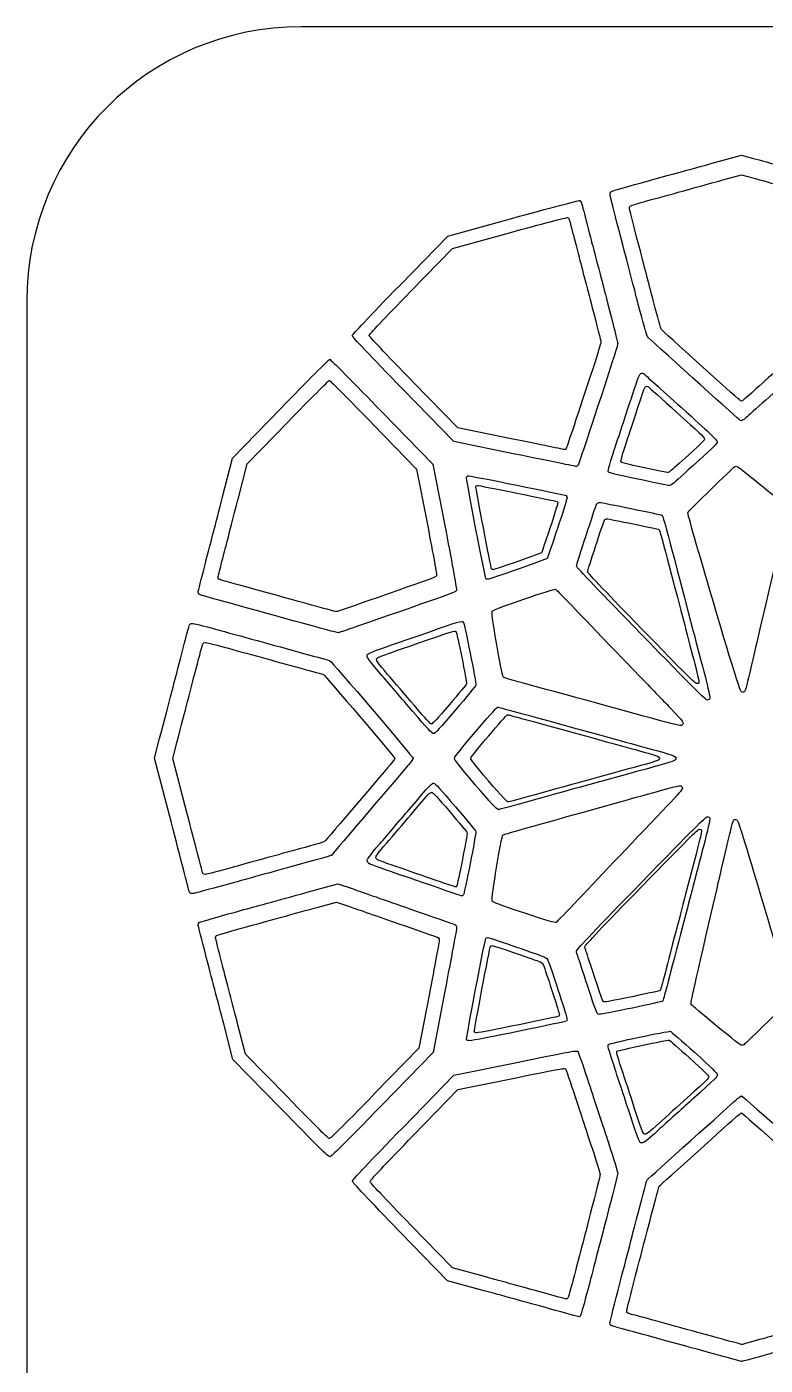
# Model space of a CAD drawing. Extents: x 0 to 3056, y 2 to 1701.
# Drawn here: x 0.1 to 260.9, y 1228.2 to 1700.7 of the extents above; entities that cross this region are included whole.
import ezdxf

# ---------------------------------------------------------------- set-up
doc = ezdxf.new("R2010")
doc.units = 0
doc.layers.add('K0102_Printing_Least_6', color=7, linetype='CONTINUOUS')

msp = doc.modelspace()

# ---------------------------------------------------------------- linework, layer by layer
at = {"layer": 'K0102_Printing_Least_6', "color": 1}
for points in [[(412.53559, 1700.664957), (97.097598, 1700.664957)], [(245.935594, 1646.582959), (252.553594, 1648.411959), (256.120594, 1647.423959)], [(131.941597, 1609.48496), (148.792596, 1626.789959), (171.843596, 1633.133959)], [(0.1246, 1603.68896), (0.1246, 948.094976)], [(172.476596, 1549.844961), (150.964596, 1554.242961), (133.027597, 1572.645961)], [(253.404594, 1569.042961), (253.404594, 1569.045961)], [(74.910598, 1534.408962), (77.998598, 1546.347961), (92.319598, 1561.090961)], [(122.562597, 1560.191961), (137.800597, 1544.550961), (141.358596, 1526.199962)], [(56.807599, 1422.832964), (51.685599, 1442.423964), (53.251599, 1448.405964)], [(103.076597, 1389.932965), (109.503597, 1391.704965), (114.148597, 1390.098965)], [(142.216596, 1358.860966), (138.610597, 1340.153966), (123.105597, 1324.199967)], [(91.916598, 1323.130967), (77.423598, 1338.018967), (74.596598, 1348.867966)], [(136.859597, 1309.509967), (152.421596, 1325.478967), (171.215596, 1329.327967)], [(161.724596, 1259.488969), (150.513596, 1262.569968), (135.903597, 1277.561968)]]:
    msp.add_lwpolyline(points, dxfattribs=at)
at = {"layer": 'K0102_Printing_Least_6', "color": 4}
for points in [[(244.781894, 1653.215959), (252.550894, 1655.363959), (256.738894, 1654.203959)], [(135.753797, 1607.31336), (150.464796, 1622.421359), (170.588796, 1627.960359)], [(171.141796, 1555.246361), (152.360796, 1559.086361), (136.701797, 1575.152361)], [(69.187898, 1534.297962), (72.839898, 1548.414961), (89.773898, 1565.848961)], [(125.535897, 1564.785961), (143.554896, 1546.289961), (147.761896, 1524.590962)], [(253.550894, 1562.176961), (253.550894, 1562.180961)], [(45.230899, 1442.430964), (47.054899, 1449.398964)], [(51.195899, 1419.613965), (45.230899, 1442.430964)], [(102.578897, 1396.113965), (109.999897, 1398.160965), (115.363897, 1396.305965)], [(147.773896, 1360.234966), (143.609896, 1338.633967), (125.706897, 1320.211967)], [(89.691898, 1318.977967), (72.956898, 1336.168967), (69.691898, 1348.695966)], [(133.027797, 1312.148967), (150.964796, 1330.555967), (172.628796, 1334.992967)], [(161.687796, 1254.492969), (148.765796, 1258.043969), (131.925797, 1275.324968)]]:
    msp.add_lwpolyline(points, dxfattribs=at)
at = {"layer": 'K0102_Printing_Least_6', "color": 1}
for points in [[(213.117595, 1637.213959)], [(131.941597, 1609.48496)], [(212.315595, 1555.167961)], [(158.725596, 1538.350962)], [(69.756598, 1514.604962)], [(198.168595, 1508.199962)], [(141.652596, 1484.241963)], [(143.139596, 1430.446964)], [(179.621596, 1429.558964)], [(217.115595, 1396.969965)], [(188.225595, 1351.994966)], [(208.597595, 1339.043967)], [(107.007597, 1308.245967)], [(252.683594, 1235.529969)]]:
    msp.add_lwpolyline(points, close=True, dxfattribs=at)
at = {"layer": 'K0102_Printing_Least_6', "color": 4}
for points in [[(199.743795, 1601.89136)], [(125.535897, 1564.785961)], [(208.570895, 1554.137861)], [(224.476894, 1528.234962)], [(183.898895, 1512.949962)], [(179.708696, 1467.788563)], [(136.472797, 1458.961964)], [(177.769796, 1427.324964)], [(154.343896, 1394.185065)], [(195.106695, 1392.825165)], [(60.656898, 1383.723965)], [(202.566795, 1352.074966)], [(234.728594, 1355.529466)], [(190.964795, 1350.363966)], [(244.023894, 1330.734967)], [(115.089797, 1293.176968)], [(206.085895, 1243.168869)]]:
    msp.add_lwpolyline(points, close=True, dxfattribs=at)
at = {"layer": 'K0102_Printing_Least_6', "color": 1}
for points in [[(97.097598, 1700.664957), (43.374599, 1700.664957), (0.1246, 1657.414959), (0.1246, 1603.68896)], [(218.028595, 1638.893959), (223.278594, 1640.333959), (236.011594, 1643.840959), (245.935594, 1646.582959)], [(256.120594, 1647.423959), (260.218593, 1646.292959), (268.802593, 1643.930959), (282.050593, 1640.287959)], [(171.843596, 1633.133959), (184.523595, 1636.625959), (195.121595, 1639.406959), (195.398595, 1639.316959)], [(195.398595, 1639.316959), (195.703595, 1639.215959), (196.019595, 1638.684959), (196.195595, 1637.969959)], [(196.195595, 1637.969959), (196.359595, 1637.316959), (196.742595, 1635.832959), (197.046595, 1634.668959)], [(216.941595, 1621.046959), (212.984595, 1636.171959), (212.845595, 1636.766959), (213.117595, 1637.213959)], [(213.117595, 1637.213959), (213.281595, 1637.482959), (214.941595, 1638.047959), (218.028595, 1638.893959)], [(197.046595, 1634.668959), (197.351595, 1633.504959), (198.511595, 1629.055959), (199.624595, 1624.785959)], [(199.624595, 1624.785959), (200.738595, 1620.516959), (203.265595, 1610.83696), (205.238595, 1603.27396)], [(221.608594, 1603.17796), (220.321594, 1608.11196), (218.222595, 1616.15296), (216.941595, 1621.046959)], [(115.089597, 1591.60996), (115.089597, 1591.98496), (120.855597, 1598.10296), (131.941597, 1609.48496)], [(205.238595, 1603.27396), (207.214595, 1595.71196), (208.832595, 1589.20796), (208.832595, 1588.82496)], [(224.246594, 1593.83196), (224.083594, 1594.03796), (222.896594, 1598.24096), (221.608594, 1603.17796)], [(251.701594, 1569.039961), (250.643594, 1569.880961), (224.586594, 1593.41696), (224.246594, 1593.83196)], [(133.027597, 1572.645961), (121.210597, 1584.76696), (115.089597, 1591.23896), (115.089597, 1591.60996)], [(208.832595, 1588.82496), (208.832595, 1588.44196), (207.421595, 1583.82896), (205.695595, 1578.574961)], [(205.695595, 1578.574961), (197.671595, 1554.141961), (194.992595, 1546.129961), (194.742595, 1545.801961)], [(267.308593, 1581.48896), (260.052593, 1574.941961), (253.797594, 1569.341961), (253.404594, 1569.042961)], [(92.319598, 1561.090961), (100.197597, 1569.200961), (106.795597, 1575.833961), (106.983597, 1575.833961)], [(106.983597, 1575.833961), (107.171597, 1575.833961), (114.184597, 1568.793961), (122.562597, 1560.191961)], [(216.620595, 1568.215961), (218.016595, 1572.457961), (218.454595, 1573.555961), (218.820595, 1573.724961)], [(218.820595, 1573.724961), (219.153595, 1573.876961), (219.372595, 1573.843961), (219.645595, 1573.604961)], [(219.645595, 1573.604961), (219.846595, 1573.423961), (224.386594, 1569.343961), (229.726594, 1564.534961)], [(253.404594, 1569.045961), (252.526594, 1568.379961), (252.530594, 1568.379961), (251.701594, 1569.039961)], [(212.315595, 1555.167961), (213.725595, 1559.428961), (215.660595, 1565.299961), (216.620595, 1568.215961)], [(229.726594, 1564.534961), (237.298594, 1557.720961), (239.453594, 1555.668961), (239.500594, 1555.230961)], [(209.954595, 1547.033961), (209.804595, 1547.318961), (210.404595, 1549.385961), (212.315595, 1555.167961)], [(239.500594, 1555.230961), (239.555594, 1554.738961), (238.855594, 1554.030961), (233.917594, 1549.575961)], [(194.230595, 1545.449961), (194.097595, 1545.449961), (184.308595, 1547.426961), (172.476596, 1549.844961)], [(194.742595, 1545.801961), (194.593595, 1545.606961), (194.363595, 1545.449961), (194.230595, 1545.449961)], [(226.303594, 1543.352961), (215.901595, 1545.392961), (210.131595, 1546.695961), (209.954595, 1547.033961)], [(233.917594, 1549.575961), (230.812594, 1546.775961), (227.935594, 1544.207961), (227.524594, 1543.871961)], [(227.524594, 1543.871961), (227.046594, 1543.478961), (226.608594, 1543.292961), (226.303594, 1543.352961)], [(164.283596, 1509.270962), (164.038596, 1509.674962), (158.614596, 1538.055962), (158.725596, 1538.350962)], [(158.725596, 1538.350962), (158.785596, 1538.510962), (158.973596, 1538.697962), (159.144596, 1538.763962)], [(159.144596, 1538.763962), (159.462596, 1538.887962), (186.972595, 1533.336962), (187.411595, 1533.059962)], [(69.756598, 1514.604962), (70.893598, 1518.928962), (73.208598, 1527.841962), (74.910598, 1534.408962)], [(187.649595, 1532.481962), (187.649595, 1531.953962), (182.164595, 1515.263962), (181.901595, 1514.993962)], [(187.411595, 1533.059962), (187.542595, 1532.974962), (187.649595, 1532.716962), (187.649595, 1532.481962)], [(141.358596, 1526.199962), (143.318596, 1516.107962), (144.883596, 1507.541962), (144.840596, 1507.161962)], [(198.168595, 1508.199962), (198.168595, 1508.669962), (203.725595, 1525.709962), (204.132595, 1526.491962)], [(204.132595, 1526.491962), (204.285595, 1526.787962), (204.611595, 1526.963962), (205.003595, 1526.963962)], [(205.003595, 1526.963962), (205.781595, 1526.967962), (222.936594, 1523.450962), (223.376594, 1523.202962)], [(223.376594, 1523.202962), (223.673594, 1523.033962), (224.810594, 1518.807962), (232.478594, 1489.395963)], [(67.695598, 1506.336962), (67.695598, 1506.557962), (68.623598, 1510.277962), (69.756598, 1514.604962)], [(173.552596, 1511.936962), (169.066596, 1510.360962), (165.176596, 1509.067962), (164.905596, 1509.057962)], [(181.901595, 1514.993962), (181.796595, 1514.885962), (178.040596, 1513.509962), (173.552596, 1511.936962)], [(164.905596, 1509.057962), (164.635596, 1509.051962), (164.356596, 1509.147962), (164.283596, 1509.270962)], [(217.148595, 1488.274963), (205.742595, 1499.990963), (198.168595, 1507.939962), (198.168595, 1508.199962)], [(67.986598, 1505.688962), (67.828598, 1505.823962), (67.695598, 1506.114962), (67.695598, 1506.336962)], [(72.231598, 1504.364962), (70.058598, 1504.958962), (68.148598, 1505.553962), (67.986598, 1505.688962)], [(106.171597, 1495.025963), (103.174597, 1495.867963), (79.825598, 1502.292962), (72.231598, 1504.364962)], [(144.840596, 1507.161962), (144.751596, 1506.355962), (146.548596, 1507.045962), (124.190597, 1499.226963)], [(124.190597, 1499.226963), (116.325597, 1496.478963), (109.735597, 1494.216963), (109.539597, 1494.202963)], [(109.539597, 1494.202963), (109.349597, 1494.185963), (107.832597, 1494.559963), (106.171597, 1495.025963)], [(232.478594, 1489.395963), (233.556594, 1485.250963), (235.160594, 1479.120963), (236.040594, 1475.773963)], [(123.692597, 1477.314963), (123.763597, 1478.077963), (122.442597, 1477.569963), (141.652596, 1484.241963)], [(141.652596, 1484.241963), (150.250596, 1487.229963), (151.403596, 1487.575963), (151.694596, 1487.265963)], [(151.694596, 1487.265963), (152.030596, 1486.913963), (155.568596, 1469.330963), (155.432596, 1468.704963)], [(236.743594, 1468.783963), (236.235594, 1468.783963), (232.859594, 1472.139963), (217.148595, 1488.274963)], [(59.953599, 1474.147963), (61.140598, 1478.748963), (62.200598, 1482.676963), (62.307598, 1482.874963)], [(62.307598, 1482.874963), (62.414598, 1483.075963), (62.766598, 1483.273963), (63.095598, 1483.313963)], [(63.095598, 1483.313963), (63.424598, 1483.354963), (66.442598, 1482.625963), (69.800598, 1481.696963)], [(69.800598, 1481.696963), (77.809598, 1479.480963), (87.572598, 1476.796963), (96.912598, 1474.240963)], [(53.251599, 1448.405964), (56.293599, 1460.020963), (57.816599, 1465.873963), (59.953599, 1474.147963)], [(96.912598, 1474.240963), (101.068597, 1473.104963), (104.647597, 1472.101963), (104.864597, 1472.011963)], [(127.559597, 1472.073963), (124.206597, 1475.976963), (123.644597, 1476.738963), (123.692597, 1477.314963)], [(236.040594, 1475.773963), (236.923594, 1472.407963), (237.575594, 1469.487963), (237.496594, 1469.236963)], [(104.864597, 1472.011963), (105.444597, 1471.769963), (130.076597, 1442.878964), (130.076597, 1442.439964)], [(137.006597, 1461.036963), (133.969597, 1464.594963), (129.718597, 1469.560963), (127.559597, 1472.073963)], [(155.432596, 1468.704963), (155.394596, 1468.526963), (152.706596, 1465.272963), (149.462596, 1461.476963)], [(237.496594, 1469.236963), (237.405594, 1468.939963), (237.148594, 1468.783963), (236.743594, 1468.783963)], [(143.049596, 1454.574964), (142.654596, 1454.574964), (141.200596, 1456.128964), (137.006597, 1461.036963)], [(149.462596, 1461.476963), (144.974596, 1456.223964), (143.439596, 1454.574964), (143.049596, 1454.574964)], [(156.946596, 1442.500964), (157.039596, 1443.232964), (169.418596, 1457.791964), (169.948596, 1457.791964)], [(169.948596, 1457.791964), (170.390596, 1457.791964), (170.899596, 1457.651964), (205.265595, 1448.184964)], [(205.265595, 1448.184964), (209.128595, 1447.119964), (214.748595, 1445.578964), (217.750595, 1444.759964)], [(130.076597, 1442.439964), (130.076597, 1442.235964), (129.518597, 1441.403964), (128.838597, 1440.591964)], [(163.239596, 1434.456964), (158.088596, 1440.490964), (156.887596, 1442.020964), (156.946596, 1442.500964)], [(223.446594, 1441.984964), (223.294594, 1441.701964), (221.334594, 1441.059964), (216.938595, 1439.854964)], [(217.750595, 1444.759964), (223.401594, 1443.218964), (223.970594, 1442.942964), (223.446594, 1441.984964)], [(128.838597, 1440.591964), (127.862597, 1439.434964), (105.894597, 1413.676965), (105.317597, 1413.016965)], [(216.938595, 1439.854964), (204.668595, 1436.487964), (188.513595, 1432.028964), (179.621596, 1429.558964)], [(170.107596, 1427.026964), (169.735596, 1427.009964), (168.000596, 1428.883964), (163.239596, 1434.456964)], [(135.862597, 1422.638964), (142.355596, 1430.252964), (142.536596, 1430.446964), (143.139596, 1430.446964)], [(143.139596, 1430.446964), (143.529596, 1430.446964), (145.126596, 1428.724964), (149.625596, 1423.451964)], [(179.621596, 1429.558964), (174.663596, 1428.177964), (170.380596, 1427.039964), (170.107596, 1427.026964)], [(62.045598, 1402.635965), (61.981598, 1402.967965), (59.624599, 1412.057965), (56.807599, 1422.832964)], [(127.258597, 1412.571965), (129.390597, 1415.057965), (133.262597, 1419.585965), (135.862597, 1422.638964)], [(149.625596, 1423.451964), (152.907596, 1419.605965), (155.626596, 1416.309965), (155.665596, 1416.128965)], [(105.317597, 1413.016965), (105.240597, 1412.928965), (100.182597, 1411.483965), (94.082598, 1409.809965)], [(155.665596, 1416.128965), (155.770596, 1415.626965), (152.241596, 1397.660965), (151.969596, 1397.323965)], [(217.115595, 1396.969965), (233.592594, 1413.893965), (237.108594, 1417.389965), (237.641594, 1417.389965)], [(238.430594, 1416.929965), (238.508594, 1416.676965), (237.644594, 1412.927965), (236.511594, 1408.602965)], [(237.641594, 1417.389965), (238.061594, 1417.389965), (238.337594, 1417.229965), (238.430594, 1416.929965)], [(94.082598, 1409.809965), (87.977598, 1408.135965), (78.684598, 1405.573965), (73.428598, 1404.111965)], [(123.448597, 1407.360965), (123.388597, 1407.957965), (123.913597, 1408.672965), (127.258597, 1412.571965)], [(236.511594, 1408.602965), (234.053594, 1399.212965), (231.656594, 1390.032965), (228.822594, 1379.141966)], [(73.428598, 1404.111965), (68.169598, 1402.652965), (63.588598, 1401.448965), (63.250598, 1401.441965)], [(129.170597, 1404.717965), (123.601597, 1406.642965), (123.516597, 1406.681965), (123.448597, 1407.360965)], [(143.070596, 1399.893965), (138.535597, 1401.471965), (132.281597, 1403.642965), (129.170597, 1404.717965)], [(63.250598, 1401.441965), (62.548598, 1401.421965), (62.213598, 1401.753965), (62.045598, 1402.635965)], [(151.523596, 1397.027965), (151.409596, 1397.027965), (147.605596, 1398.316965), (143.070596, 1399.893965)], [(151.969596, 1397.323965), (151.838596, 1397.158965), (151.639596, 1397.027965), (151.523596, 1397.027965)], [(197.230595, 1376.048966), (197.230595, 1376.382966), (203.810595, 1383.302965), (217.115595, 1396.969965)], [(90.579598, 1386.488965), (93.918598, 1387.408965), (99.541598, 1388.957965), (103.076597, 1389.932965)], [(114.148597, 1390.098965), (116.702597, 1389.211965), (124.523597, 1386.485965), (131.529597, 1384.039965)], [(75.939598, 1382.453965), (80.651598, 1383.752965), (87.240598, 1385.568965), (90.579598, 1386.488965)], [(66.771598, 1379.202966), (66.771598, 1379.411966), (66.906598, 1379.695966), (67.068598, 1379.834966)], [(67.068598, 1379.834966), (67.234598, 1379.972966), (71.222598, 1381.150965), (75.939598, 1382.453965)], [(131.529597, 1384.039965), (138.535597, 1381.593965), (144.479596, 1379.533966), (144.743596, 1379.459966)], [(69.268598, 1369.269966), (67.894598, 1374.523966), (66.771598, 1378.992966), (66.771598, 1379.202966)], [(145.818596, 1378.207966), (145.818596, 1377.852966), (144.198596, 1369.147966), (142.216596, 1358.860966)], [(144.743596, 1379.459966), (145.508596, 1379.245966), (145.812596, 1378.893966), (145.818596, 1378.207966)], [(158.153596, 1345.868966), (158.027596, 1346.202966), (163.648596, 1375.650966), (163.925596, 1376.106966)], [(163.925596, 1376.106966), (164.002596, 1376.238966), (164.269596, 1376.344966), (164.513596, 1376.344966)], [(164.513596, 1376.344966), (164.936596, 1376.344966), (177.866596, 1371.946966), (180.889595, 1370.776966)], [(197.739595, 1374.074966), (197.459595, 1374.883966), (197.230595, 1375.771966), (197.230595, 1376.048966)], [(228.822594, 1379.141966), (224.865594, 1363.955966), (223.974594, 1360.625966), (223.824594, 1360.472966)], [(180.889595, 1370.776966), (182.241595, 1370.250966), (182.291595, 1370.201966), (182.803595, 1368.813966)], [(200.644595, 1365.323966), (199.327595, 1369.325966), (198.020595, 1373.265966), (197.739595, 1374.074966)], [(74.596598, 1348.867966), (73.036598, 1354.831966), (70.641598, 1364.013966), (69.268598, 1369.269966)], [(182.803595, 1368.813966), (183.943595, 1365.707966), (188.225595, 1352.427966), (188.225595, 1351.994966)], [(204.489595, 1356.463966), (203.513595, 1356.433966), (203.759595, 1355.870966), (200.644595, 1365.323966)], [(214.476595, 1358.399966), (209.420595, 1357.348966), (204.923595, 1356.477966), (204.489595, 1356.463966)], [(223.824594, 1360.472966), (223.742594, 1360.387966), (219.536595, 1359.454966), (214.476595, 1358.399966)], [(187.991595, 1351.387966), (187.862595, 1351.304966), (181.558595, 1349.962966), (173.980596, 1348.406966)], [(188.225595, 1351.994966), (188.225595, 1351.740966), (188.120595, 1351.469966), (187.991595, 1351.387966)], [(173.980596, 1348.406966), (166.403596, 1346.846966), (159.769596, 1345.564966), (159.240596, 1345.554966)], [(159.240596, 1345.554966), (158.615596, 1345.541966), (158.232596, 1345.653966), (158.153596, 1345.868966)], [(208.597595, 1339.043967), (208.932595, 1339.382967), (226.378594, 1343.065966), (226.986594, 1342.927966)], [(226.986594, 1342.927966), (227.163594, 1342.888966), (230.377594, 1340.092966), (234.132594, 1336.714967)], [(210.164595, 1332.945967), (208.515595, 1337.953967), (208.308595, 1338.755967), (208.597595, 1339.043967)], [(171.215596, 1329.327967), (187.317595, 1332.621967), (190.058595, 1333.126967), (190.336595, 1332.831967)], [(190.336595, 1332.831967), (190.515595, 1332.642967), (192.074595, 1328.189967), (193.803595, 1322.932967)], [(214.922595, 1318.515967), (213.351595, 1323.283967), (211.209595, 1329.779967), (210.164595, 1332.945967)], [(234.132594, 1336.714967), (239.274594, 1332.085967), (240.956594, 1330.439967), (240.956594, 1330.038967)], [(240.956594, 1330.038967), (240.956594, 1329.420967), (240.765594, 1329.233967), (233.337594, 1322.554967)], [(107.007597, 1308.245967), (106.533597, 1308.245967), (103.394597, 1311.341967), (91.916598, 1323.130967)], [(123.105597, 1324.199967), (110.812597, 1311.544967), (107.483597, 1308.245967), (107.007597, 1308.245967)], [(193.803595, 1322.932967), (195.528595, 1317.679967), (198.222595, 1309.499967), (199.784595, 1304.758967)], [(218.440595, 1309.777967), (217.780595, 1309.845967), (217.750595, 1309.920967), (214.922595, 1318.515967)], [(233.337594, 1322.554967), (230.360594, 1319.875967), (225.941594, 1315.890967), (223.517594, 1313.696967)], [(223.517594, 1313.696967), (219.729595, 1310.269967), (219.012595, 1309.717967), (218.440595, 1309.777967)], [(223.491594, 1291.422968), (224.183594, 1292.059968), (249.628594, 1314.949967), (250.761594, 1315.957967)], [(250.761594, 1315.957967), (251.562594, 1316.665967), (252.383594, 1317.248967), (252.587594, 1317.248967)], [(252.587594, 1317.248967), (253.023594, 1317.248967), (281.591593, 1291.558968), (281.829593, 1290.952968)], [(121.297597, 1293.049968), (121.297597, 1293.375968), (126.607597, 1298.989968), (136.859597, 1309.509967)], [(199.784595, 1304.758967), (201.347595, 1300.013967), (202.625595, 1295.858968), (202.625595, 1295.526968)], [(202.625595, 1295.526968), (202.625595, 1295.194968), (201.062595, 1288.935968), (199.151595, 1281.615968)], [(135.903597, 1277.561968), (126.292597, 1287.430968), (121.297597, 1292.727968), (121.297597, 1293.049968)], [(220.804594, 1281.548968), (222.194594, 1286.898968), (223.402594, 1291.340968), (223.491594, 1291.422968)], [(199.151595, 1281.615968), (197.242595, 1274.299968), (194.714595, 1264.623968), (193.539595, 1260.112968)], [(215.152595, 1259.887969), (216.873595, 1266.451968), (219.414595, 1276.200968), (220.804594, 1281.548968)], [(181.768595, 1253.968969), (176.909596, 1255.310969), (167.888596, 1257.794969), (161.724596, 1259.488969)], [(193.539595, 1260.112968), (192.362595, 1255.605969), (191.268595, 1251.833969), (191.109595, 1251.728969)], [(212.029595, 1247.420969), (212.029595, 1247.710969), (213.433595, 1253.320969), (215.152595, 1259.887969)], [(190.712595, 1251.535969), (190.655595, 1251.531969), (186.629595, 1252.630969), (181.768595, 1253.968969)], [(191.109595, 1251.728969), (190.949595, 1251.623969), (190.769595, 1251.538969), (190.712595, 1251.535969)], [(213.225595, 1246.286969), (212.397595, 1246.457969), (212.029595, 1246.804969), (212.029595, 1247.420969)], [(233.148594, 1240.839969), (222.521594, 1243.769969), (213.555595, 1246.221969), (213.225595, 1246.286969)], [(279.030593, 1242.751969), (271.778593, 1240.768969), (262.932593, 1238.339969), (259.372594, 1237.348969)], [(252.683594, 1235.529969), (252.564594, 1235.519969), (243.772594, 1237.907969), (233.148594, 1240.839969)], [(259.372594, 1237.348969), (255.813594, 1236.360969), (252.802594, 1235.539969), (252.683594, 1235.529969)]]:
    msp.add_open_spline(points, degree=3, dxfattribs=at)
at = {"layer": 'K0102_Printing_Least_6', "color": 4}
for points in [[(256.738894, 1654.203959), (261.550893, 1652.875959), (271.628893, 1650.102959), (287.183893, 1645.824959)], [(212.015895, 1644.188959), (218.179895, 1645.879959), (233.128894, 1649.996959), (244.781894, 1653.215959)], [(210.738895, 1623.234959), (206.093895, 1640.992959), (205.929895, 1641.691959), (206.249895, 1642.215959)], [(206.249895, 1642.215959), (206.441895, 1642.531959), (208.390895, 1643.195959), (212.015895, 1644.188959)], [(170.588796, 1627.960359), (181.658795, 1631.008359), (190.911795, 1633.436359), (191.152795, 1633.358359)], [(191.152795, 1633.358359), (191.419795, 1633.269359), (191.695795, 1632.806359), (191.848795, 1632.182359)], [(191.848795, 1632.182359), (191.991795, 1631.611359), (192.326795, 1630.316359), (192.591795, 1629.300359)], [(192.591795, 1629.300359), (192.857795, 1628.283359), (193.870795, 1624.399359), (194.842795, 1620.672359)], [(194.842795, 1620.672359), (195.814795, 1616.94536), (198.021795, 1608.49436), (199.743795, 1601.89136)], [(216.218895, 1602.25496), (214.707895, 1608.04796), (212.242895, 1617.48896), (210.738895, 1623.234959)], [(121.040797, 1591.70836), (121.040797, 1592.03536), (126.074797, 1597.37736), (135.753797, 1607.31336)], [(199.743795, 1601.89136), (201.468795, 1595.28936), (202.881795, 1589.61136), (202.881795, 1589.27736)], [(219.316895, 1591.28196), (219.124895, 1591.52396), (217.730895, 1596.45796), (216.218895, 1602.25496)], [(136.701797, 1575.152361), (126.384797, 1585.73436), (121.040797, 1591.38436), (121.040797, 1591.70836)], [(202.881795, 1589.27736), (202.881795, 1588.94236), (201.649795, 1584.91536), (200.142795, 1580.32836)], [(251.550894, 1562.172961), (250.308894, 1563.160961), (219.714895, 1590.79396), (219.316895, 1591.28196)], [(89.773898, 1565.848961), (99.089898, 1575.438961), (106.890897, 1583.28196), (107.113897, 1583.28196)], [(107.113897, 1583.28196), (107.335897, 1583.28196), (115.628897, 1574.957961), (125.535897, 1564.785961)], [(200.142795, 1580.32836), (193.137795, 1558.997361), (190.798795, 1552.003361), (190.580795, 1551.716361)], [(214.175895, 1571.125861), (215.992895, 1576.648861), (216.562895, 1578.078861), (217.039895, 1578.297861)], [(217.039895, 1578.297861), (217.472895, 1578.496861), (217.757895, 1578.453861), (218.113895, 1578.141861)], [(218.113895, 1578.141861), (218.374895, 1577.906861), (224.285894, 1572.594861), (231.238894, 1566.332861)], [(269.874893, 1576.789961), (261.355893, 1569.102961), (254.011894, 1562.527961), (253.550894, 1562.176961)], [(208.570895, 1554.137861), (210.406895, 1559.684861), (212.925895, 1567.328861), (214.175895, 1571.125861)], [(231.238894, 1566.332861), (241.097894, 1557.461861), (243.902894, 1554.789861), (243.964894, 1554.219861)], [(253.550894, 1562.180961), (252.519894, 1561.398961), (252.523894, 1561.398961), (251.550894, 1562.172961)], [(190.133795, 1551.409361), (190.017795, 1551.409361), (181.471795, 1553.135361), (171.141796, 1555.246361)], [(190.580795, 1551.716361), (190.450795, 1551.546361), (190.249795, 1551.409361), (190.133795, 1551.409361)], [(205.496895, 1543.547861), (205.300895, 1543.918861), (206.082895, 1546.609861), (208.570895, 1554.137861)], [(243.964894, 1554.219861), (244.035894, 1553.578861), (243.124894, 1552.656861), (236.695894, 1546.856861)], [(236.695894, 1546.856861), (232.652894, 1543.211861), (228.906894, 1539.867862), (228.371894, 1539.430862)], [(233.581894, 1529.241962), (233.843894, 1529.739962), (249.232894, 1544.730961), (250.101894, 1545.333961)], [(250.101894, 1545.333961), (250.428894, 1545.563961), (250.872894, 1545.568961), (251.287894, 1545.350961)], [(251.287894, 1545.350961), (252.115894, 1544.920961), (268.364893, 1531.632962), (268.693893, 1531.124962)], [(162.242896, 1505.914962), (161.941896, 1506.410962), (155.273896, 1541.297961), (155.410896, 1541.660961)], [(155.410896, 1541.660961), (155.484896, 1541.856961), (155.714896, 1542.086961), (155.925896, 1542.168961)], [(155.925896, 1542.168961), (156.316896, 1542.320961), (190.132895, 1535.496962), (190.671895, 1535.156962)], [(226.781894, 1538.754862), (213.238895, 1541.410861), (205.726895, 1543.106861), (205.496895, 1543.547861)], [(228.371894, 1539.430862), (227.749894, 1538.918862), (227.179894, 1538.676862), (226.781894, 1538.754862)], [(63.093898, 1510.879962), (64.437898, 1515.992962), (67.175898, 1526.531962), (69.187898, 1534.297962)], [(190.964895, 1534.445962), (190.964895, 1533.797962), (184.222895, 1513.281962), (183.898895, 1512.949962)], [(190.671895, 1535.156962), (190.832895, 1535.051962), (190.964895, 1534.734962), (190.964895, 1534.445962)], [(194.261895, 1510.250962), (194.261895, 1510.813962), (200.921895, 1531.238962), (201.410895, 1532.176962)], [(201.410895, 1532.176962), (201.593895, 1532.531962), (201.984895, 1532.742962), (202.453895, 1532.742962)], [(202.453895, 1532.742962), (203.386895, 1532.746962), (223.949894, 1528.531962), (224.476894, 1528.234962)], [(268.693893, 1531.124962), (268.914893, 1530.779962), (267.767893, 1525.660962), (259.522894, 1490.172963)], [(224.476894, 1528.234962), (224.832894, 1528.031962), (226.195894, 1522.965962), (235.386894, 1487.711963)], [(242.627894, 1497.521963), (237.047894, 1516.309962), (233.436894, 1528.964962), (233.581894, 1529.241962)], [(147.761896, 1524.590962), (150.078896, 1512.656962), (151.929896, 1502.527962), (151.878896, 1502.078962)], [(183.898895, 1512.949962), (183.769895, 1512.816962), (179.152896, 1511.125962), (173.636896, 1509.191962)], [(60.656898, 1501.102962), (60.656898, 1501.363962), (61.753898, 1505.762962), (63.093898, 1510.879962)], [(173.636896, 1509.191962), (168.121896, 1507.254962), (163.339896, 1505.664962), (163.007896, 1505.652962)], [(217.011895, 1486.367963), (203.339895, 1500.410962), (194.261895, 1509.938962), (194.261895, 1510.250962)], [(163.007896, 1505.652962), (162.675896, 1505.645962), (162.332896, 1505.762962), (162.242896, 1505.914962)], [(60.999898, 1500.336962), (60.812898, 1500.496962), (60.656898, 1500.840962), (60.656898, 1501.102962)], [(66.019898, 1498.770963), (63.449898, 1499.473963), (61.191898, 1500.176962), (60.999898, 1500.336962)], [(106.152897, 1487.727963), (102.609897, 1488.723963), (74.999898, 1496.320963), (66.019898, 1498.770963)], [(151.878896, 1502.078962), (151.773896, 1501.125962), (153.898896, 1501.941962), (127.460897, 1492.695963)], [(164.573696, 1494.438563), (165.105696, 1495.121563), (186.324695, 1502.400562), (186.859695, 1502.083562)], [(186.859695, 1502.083562), (187.305695, 1501.818562), (187.735695, 1501.372562), (216.753695, 1471.226563)], [(166.106696, 1482.548563), (164.521696, 1491.724563), (164.226696, 1493.989563), (164.573696, 1494.438563)], [(252.569894, 1465.919963), (252.029894, 1466.202963), (250.315894, 1471.645963), (242.627894, 1497.521963)], [(54.859899, 1479.379963), (56.242899, 1484.738963), (57.476899, 1489.313963), (57.601899, 1489.543963)], [(57.601899, 1489.543963), (57.726899, 1489.777963), (58.136899, 1490.008963), (58.519899, 1490.055963)], [(58.519899, 1490.055963), (58.902899, 1490.102963), (62.417898, 1489.254963), (66.328898, 1488.172963)], [(127.460897, 1492.695963), (118.160897, 1489.445963), (110.367897, 1486.770963), (110.136897, 1486.754963)], [(142.089796, 1487.016963), (152.484796, 1490.629963), (153.878796, 1491.047963), (154.230796, 1490.672963)], [(154.230796, 1490.672963), (154.636796, 1490.246963), (158.914796, 1468.988963), (158.749796, 1468.231963)], [(259.522894, 1490.172963), (258.358894, 1485.172963), (256.646894, 1477.773963), (255.716894, 1473.730963)], [(66.328898, 1488.172963), (75.656898, 1485.590963), (87.027898, 1482.465963), (97.906898, 1479.488963)], [(110.136897, 1486.754963), (109.910897, 1486.734963), (108.117897, 1487.176963), (106.152897, 1487.727963)], [(120.374797, 1478.641963), (120.460797, 1479.563963), (118.863797, 1478.949963), (142.089796, 1487.016963)], [(240.499894, 1463.004963), (239.890894, 1463.004963), (235.843894, 1467.027963), (217.011895, 1486.367963)], [(235.386894, 1487.711963), (236.679894, 1482.742963), (238.601894, 1475.395963), (239.656894, 1471.383963)], [(47.054899, 1449.398964), (50.597899, 1462.926963), (52.371899, 1469.742963), (54.859899, 1479.379963)], [(97.906898, 1479.488963), (102.746897, 1478.164963), (106.914897, 1476.996963), (107.167897, 1476.891963)], [(168.587696, 1470.933563), (168.201696, 1471.138563), (167.573696, 1474.069563), (166.106696, 1482.548563)], [(107.167897, 1476.891963), (107.843897, 1476.609963), (136.531897, 1442.961964), (136.531897, 1442.449964)], [(125.050797, 1472.305963), (120.996797, 1477.023963), (120.316797, 1477.945963), (120.374797, 1478.641963)], [(136.472797, 1458.961964), (132.800797, 1463.262963), (127.660797, 1469.266963), (125.050797, 1472.305963)], [(179.708696, 1467.788563), (173.876696, 1469.365563), (168.870696, 1470.782563), (168.587696, 1470.933563)], [(216.753695, 1471.226563), (220.015694, 1467.836563), (224.765694, 1462.913563), (227.305694, 1460.288563)], [(239.656894, 1471.383963), (240.714894, 1467.348963), (241.496894, 1463.848963), (241.402894, 1463.547963)], [(255.716894, 1473.730963), (254.778894, 1469.666963), (253.843894, 1466.203963), (253.620894, 1465.980963)], [(158.749796, 1468.231963), (158.703796, 1468.016963), (155.453796, 1464.082963), (151.531796, 1459.492964)], [(223.546694, 1455.823564), (209.143695, 1459.775564), (190.164695, 1464.954563), (179.708696, 1467.788563)], [(253.620894, 1465.980963), (253.358894, 1465.716963), (252.998894, 1465.694963), (252.569894, 1465.919963)], [(151.152796, 1442.516964), (151.261796, 1443.375964), (165.792796, 1460.465963), (166.414796, 1460.465963)], [(166.414796, 1460.465963), (166.933796, 1460.465963), (167.531796, 1460.301963), (207.871795, 1449.188964)], [(227.305694, 1460.288563), (232.085694, 1455.347564), (232.494694, 1454.728564), (231.392694, 1454.074564)], [(241.402894, 1463.547963), (241.292894, 1463.191963), (240.984894, 1463.004963), (240.499894, 1463.004963)], [(143.777796, 1451.148964), (143.300796, 1451.148964), (141.542796, 1453.027964), (136.472797, 1458.961964)], [(151.531796, 1459.492964), (146.105796, 1453.141964), (144.249796, 1451.148964), (143.777796, 1451.148964)], [(231.392694, 1454.074564), (231.069694, 1453.879564), (228.705694, 1454.405564), (223.546694, 1455.823564)], [(207.871795, 1449.188964), (212.406795, 1447.938964), (219.003795, 1446.129964), (222.527794, 1445.168964)], [(136.531897, 1442.449964), (136.531897, 1442.211964), (135.882897, 1441.242964), (135.089897, 1440.297964)], [(158.539796, 1433.074964), (152.492796, 1440.156964), (151.082796, 1441.953964), (151.152796, 1442.516964)], [(229.214794, 1441.910964), (229.035794, 1441.578964), (226.734794, 1440.824964), (221.574794, 1439.410964)], [(222.527794, 1445.168964), (229.160794, 1443.359964), (229.828794, 1443.035964), (229.214794, 1441.910964)], [(135.089897, 1440.297964), (133.953897, 1438.949964), (108.367897, 1408.949965), (107.695897, 1408.180965)], [(221.574794, 1439.410964), (207.171795, 1435.457964), (188.207795, 1430.223964), (177.769796, 1427.324964)], [(135.156897, 1424.341064), (142.890896, 1433.411064), (143.105896, 1433.642064), (143.824896, 1433.642064)], [(143.824896, 1433.642064), (144.289896, 1433.642064), (146.191896, 1431.591064), (151.550896, 1425.310064)], [(166.601796, 1424.352964), (166.164796, 1424.332964), (164.128796, 1426.531964), (158.539796, 1433.074964)], [(224.280694, 1431.173164), (230.897694, 1433.039164), (231.636694, 1433.106164), (231.689694, 1431.825164)], [(231.689694, 1431.825164), (231.707694, 1431.448164), (230.123694, 1429.617164), (226.428694, 1425.747164)], [(177.769796, 1427.324964), (171.949796, 1425.703964), (166.921796, 1424.367964), (166.601796, 1424.352964)], [(168.303696, 1415.383165), (168.748696, 1415.651165), (169.345696, 1415.818165), (209.647695, 1427.070164)], [(209.647695, 1427.070164), (214.178695, 1428.335164), (220.764694, 1430.182164), (224.280694, 1431.173164)], [(124.906897, 1412.349065), (127.445897, 1415.310065), (132.058897, 1420.704064), (135.156897, 1424.341064)], [(151.550896, 1425.310064), (155.460896, 1420.728064), (158.699896, 1416.802065), (158.746896, 1416.587065)], [(226.428694, 1425.747164), (216.119695, 1414.940165), (202.560695, 1400.686165), (195.106695, 1392.825165)], [(57.296899, 1396.090965), (57.222899, 1396.477965), (54.476899, 1407.063965), (51.195899, 1419.613965)], [(217.011795, 1398.418965), (235.863794, 1417.781965), (239.886794, 1421.781964), (240.496794, 1421.781964)], [(241.398794, 1421.254964), (241.488794, 1420.965964), (240.499794, 1416.676965), (239.203794, 1411.727965)], [(240.496794, 1421.781964), (240.976794, 1421.781964), (241.292794, 1421.598964), (241.398794, 1421.254964)], [(247.705594, 1412.923465), (248.643594, 1416.987465), (249.578594, 1420.450464), (249.801594, 1420.673464)], [(249.801594, 1420.673464), (250.063594, 1420.937464), (250.423594, 1420.959464), (250.852594, 1420.734464)], [(250.852594, 1420.734464), (251.392594, 1420.451464), (253.106594, 1415.008465), (260.794593, 1389.132465)], [(158.746896, 1416.587065), (158.871896, 1415.989065), (154.667896, 1394.587065), (154.343896, 1394.185065)], [(164.466696, 1392.137165), (164.117696, 1392.930165), (167.770696, 1415.063165), (168.303696, 1415.383165)], [(243.899594, 1396.481465), (245.063594, 1401.482465), (246.775594, 1408.880465), (247.705594, 1412.923465)], [(107.695897, 1408.180965), (107.605897, 1408.078965), (101.714897, 1406.395965), (94.609898, 1404.445965)], [(120.367897, 1406.142065), (120.296897, 1406.853065), (120.921897, 1407.704065), (124.906897, 1412.349065)], [(239.203794, 1411.727965), (236.390794, 1400.984965), (233.648794, 1390.481965), (230.406794, 1378.020966)], [(94.609898, 1404.445965), (87.499898, 1402.496965), (76.675898, 1399.512965), (70.554898, 1397.809965)], [(127.183897, 1402.993065), (120.550897, 1405.286065), (120.449897, 1405.333065), (120.367897, 1406.142065)], [(143.742896, 1397.247065), (138.339897, 1399.126065), (130.890897, 1401.712065), (127.183897, 1402.993065)], [(58.699899, 1394.699965), (57.882899, 1394.676965), (57.492899, 1395.063965), (57.296899, 1396.090965)], [(70.554898, 1397.809965), (64.429898, 1396.109965), (59.093899, 1394.707965), (58.699899, 1394.699965)], [(88.148898, 1392.137965), (92.003898, 1393.199965), (98.496898, 1394.988965), (102.578897, 1396.113965)], [(115.363897, 1396.305965), (118.312897, 1395.281965), (127.343897, 1392.133965), (135.433897, 1389.309965)], [(153.812896, 1393.833065), (153.675896, 1393.833065), (149.144896, 1395.368065), (143.742896, 1397.247065)], [(154.343896, 1394.185065), (154.187896, 1393.989065), (153.949896, 1393.833065), (153.812896, 1393.833065)], [(194.261795, 1374.481966), (194.261795, 1374.863966), (201.789795, 1382.781965), (217.011795, 1398.418965)], [(234.728594, 1355.529466), (234.507594, 1355.874466), (235.654594, 1360.993466), (243.899594, 1396.481465)], [(71.242898, 1387.477965), (76.683898, 1388.977965), (84.292898, 1391.074965), (88.148898, 1392.137965)], [(135.433897, 1389.309965), (143.523896, 1386.484965), (150.386896, 1384.106965), (150.691896, 1384.020965)], [(175.661696, 1387.849165), (166.830696, 1390.805165), (164.696696, 1391.619165), (164.466696, 1392.137165)], [(195.106695, 1392.825165), (190.952695, 1388.438165), (187.331695, 1384.703165), (187.064695, 1384.525165)], [(260.794593, 1389.132465), (266.374593, 1370.344466), (269.985593, 1357.689466), (269.840593, 1357.412466)], [(60.656898, 1383.723965), (60.656898, 1383.965965), (60.812898, 1384.293965), (60.999898, 1384.453965)], [(60.999898, 1384.453965), (61.191898, 1384.613965), (65.796898, 1385.973965), (71.242898, 1387.477965)], [(187.064695, 1384.525165), (186.700695, 1384.283165), (183.822695, 1385.119165), (175.661696, 1387.849165)], [(63.539898, 1372.254966), (61.953898, 1378.320966), (60.656898, 1383.481965), (60.656898, 1383.723965)], [(151.933896, 1382.574965), (151.933896, 1382.164965), (150.062896, 1372.113966), (147.773896, 1360.234966)], [(150.691896, 1384.020965), (151.574896, 1383.773965), (151.925896, 1383.367965), (151.933896, 1382.574965)], [(155.414796, 1343.121966), (155.265796, 1343.516966), (161.910796, 1378.328966), (162.238796, 1378.867966)], [(162.238796, 1378.867966), (162.328796, 1379.023966), (162.644796, 1379.148966), (162.933796, 1379.148966)], [(162.933796, 1379.148966), (163.433796, 1379.148966), (178.718796, 1373.949966), (182.292795, 1372.566966)], [(230.406794, 1378.020966), (225.878794, 1360.645966), (224.859794, 1356.836966), (224.687794, 1356.660966)], [(69.691898, 1348.695966), (67.890898, 1355.582966), (65.124898, 1366.184966), (63.539898, 1372.254966)], [(182.292795, 1372.566966), (183.890795, 1371.945966), (183.949795, 1371.887966), (184.554795, 1370.246966)], [(184.554795, 1370.246966), (185.902795, 1366.574966), (190.964795, 1350.875966), (190.964795, 1350.363966)], [(194.843795, 1372.223966), (194.523795, 1373.148966), (194.261795, 1374.164966), (194.261795, 1374.481966)], [(198.167795, 1362.211966), (196.660795, 1366.789966), (195.164795, 1371.297966), (194.843795, 1372.223966)], [(202.566795, 1352.074966), (201.449795, 1352.039966), (201.730795, 1351.395966), (198.167795, 1362.211966)], [(224.687794, 1356.660966), (224.593794, 1356.563966), (219.781795, 1355.496966), (213.992795, 1354.289966)], [(269.840593, 1357.412466), (269.578593, 1356.914466), (254.189594, 1341.923466), (253.320594, 1341.320466)], [(213.992795, 1354.289966), (208.207795, 1353.086966), (203.062795, 1352.090966), (202.566795, 1352.074966)], [(252.134594, 1341.303466), (251.306594, 1341.733466), (235.057594, 1355.021466), (234.728594, 1355.529466)], [(190.687795, 1349.645966), (190.535795, 1349.547966), (183.082795, 1347.961966), (174.124796, 1346.121966)], [(190.964795, 1350.363966), (190.964795, 1350.063966), (190.839795, 1349.742966), (190.687795, 1349.645966)], [(156.699796, 1342.750966), (155.960796, 1342.734966), (155.507796, 1342.867966), (155.414796, 1343.121966)], [(174.124796, 1346.121966), (165.167796, 1344.277966), (157.324796, 1342.762966), (156.699796, 1342.750966)], [(205.550895, 1341.441966), (205.949895, 1341.844966), (226.691894, 1346.223966), (227.414894, 1346.059966)], [(227.414894, 1346.059966), (227.624894, 1346.012966), (231.445894, 1342.688966), (235.910894, 1338.672967)], [(172.628796, 1334.992967), (191.187795, 1338.789967), (194.347795, 1339.371967), (194.667795, 1339.031967)], [(194.667795, 1339.031967), (194.874795, 1338.813967), (196.671795, 1333.680967), (198.664795, 1327.621967)], [(207.414895, 1334.191967), (205.453895, 1340.145966), (205.207895, 1341.098966), (205.550895, 1341.441966)], [(235.910894, 1338.672967), (242.023894, 1333.168967), (244.023894, 1331.211967), (244.023894, 1330.734967)], [(253.320594, 1341.320466), (252.993594, 1341.091466), (252.549594, 1341.085466), (252.134594, 1341.303466)], [(213.070895, 1317.035967), (211.203895, 1322.703967), (208.656895, 1330.426967), (207.414895, 1334.191967)], [(244.023894, 1330.734967), (244.023894, 1330.000967), (243.796894, 1329.777967), (234.964894, 1321.836967)], [(198.664795, 1327.621967), (200.652795, 1321.566967), (203.757795, 1312.137967), (205.558795, 1306.672967)], [(250.503894, 1321.766867), (251.421894, 1322.578867), (252.363894, 1323.246867), (252.597894, 1323.246867)], [(252.597894, 1323.246867), (253.097894, 1323.246867), (285.859893, 1293.785868), (286.132893, 1293.090868)], [(107.117897, 1301.789967), (106.570897, 1301.789967), (102.945897, 1305.363967), (89.691898, 1318.977967)], [(125.706897, 1320.211967), (111.511897, 1305.598967), (107.667897, 1301.789967), (107.117897, 1301.789967)], [(219.230895, 1293.629868), (220.023894, 1294.359868), (249.203894, 1320.609867), (250.503894, 1321.766867)], [(234.964894, 1321.836967), (231.425894, 1318.652967), (226.171894, 1313.914967), (223.289894, 1311.305967)], [(217.253895, 1306.645967), (216.468895, 1306.727967), (216.433895, 1306.816967), (213.070895, 1317.035967)], [(115.089797, 1293.176968), (115.089797, 1293.551968), (121.210797, 1300.023967), (133.027797, 1312.148967)], [(223.289894, 1311.305967), (218.785895, 1307.231967), (217.933895, 1306.574967), (217.253895, 1306.645967)], [(205.558795, 1306.672967), (207.359795, 1301.203967), (208.832795, 1296.414968), (208.832795, 1296.031968)], [(208.832795, 1296.031968), (208.832795, 1295.648968), (207.031795, 1288.434968), (204.828795, 1279.996968)], [(131.925797, 1275.324968), (120.847797, 1286.699968), (115.089797, 1292.805968), (115.089797, 1293.176968)], [(216.148895, 1282.305868), (217.742895, 1288.441868), (219.128895, 1293.535868), (219.230895, 1293.629868)], [(209.667895, 1257.465869), (211.640895, 1264.992868), (214.554895, 1276.172868), (216.148895, 1282.305868)], [(204.828795, 1279.996968), (202.628795, 1271.563968), (199.714795, 1260.410968), (198.359795, 1255.211969)], [(206.085895, 1243.168869), (206.085895, 1243.500869), (207.695895, 1249.934869), (209.667895, 1257.465869)], [(184.792795, 1248.129969), (179.191796, 1249.676969), (168.792796, 1252.539969), (161.687796, 1254.492969)], [(198.359795, 1255.211969), (197.003795, 1250.016969), (195.742795, 1245.668969), (195.558795, 1245.547969)], [(195.101795, 1245.324969), (195.035795, 1245.320969), (190.394795, 1246.586969), (184.792795, 1248.129969)], [(195.558795, 1245.547969), (195.374795, 1245.426969), (195.167795, 1245.328969), (195.101795, 1245.324969)], [(207.457895, 1241.867869), (206.507895, 1242.063869), (206.085895, 1242.461869), (206.085895, 1243.168869)], [(230.304894, 1235.621869), (218.117895, 1238.981869), (207.835895, 1241.793869), (207.457895, 1241.867869)], [(252.707894, 1229.531869), (252.570894, 1229.520869), (242.488894, 1232.258869), (230.304894, 1235.621869)], [(282.921893, 1237.813869), (274.605893, 1235.539869), (264.460893, 1232.754869), (260.378893, 1231.617869)], [(260.378893, 1231.617869), (256.296894, 1230.484869), (252.843894, 1229.543869), (252.707894, 1229.531869)]]:
    msp.add_open_spline(points, degree=3, dxfattribs=at)

doc.saveas('drawing.dxf')
